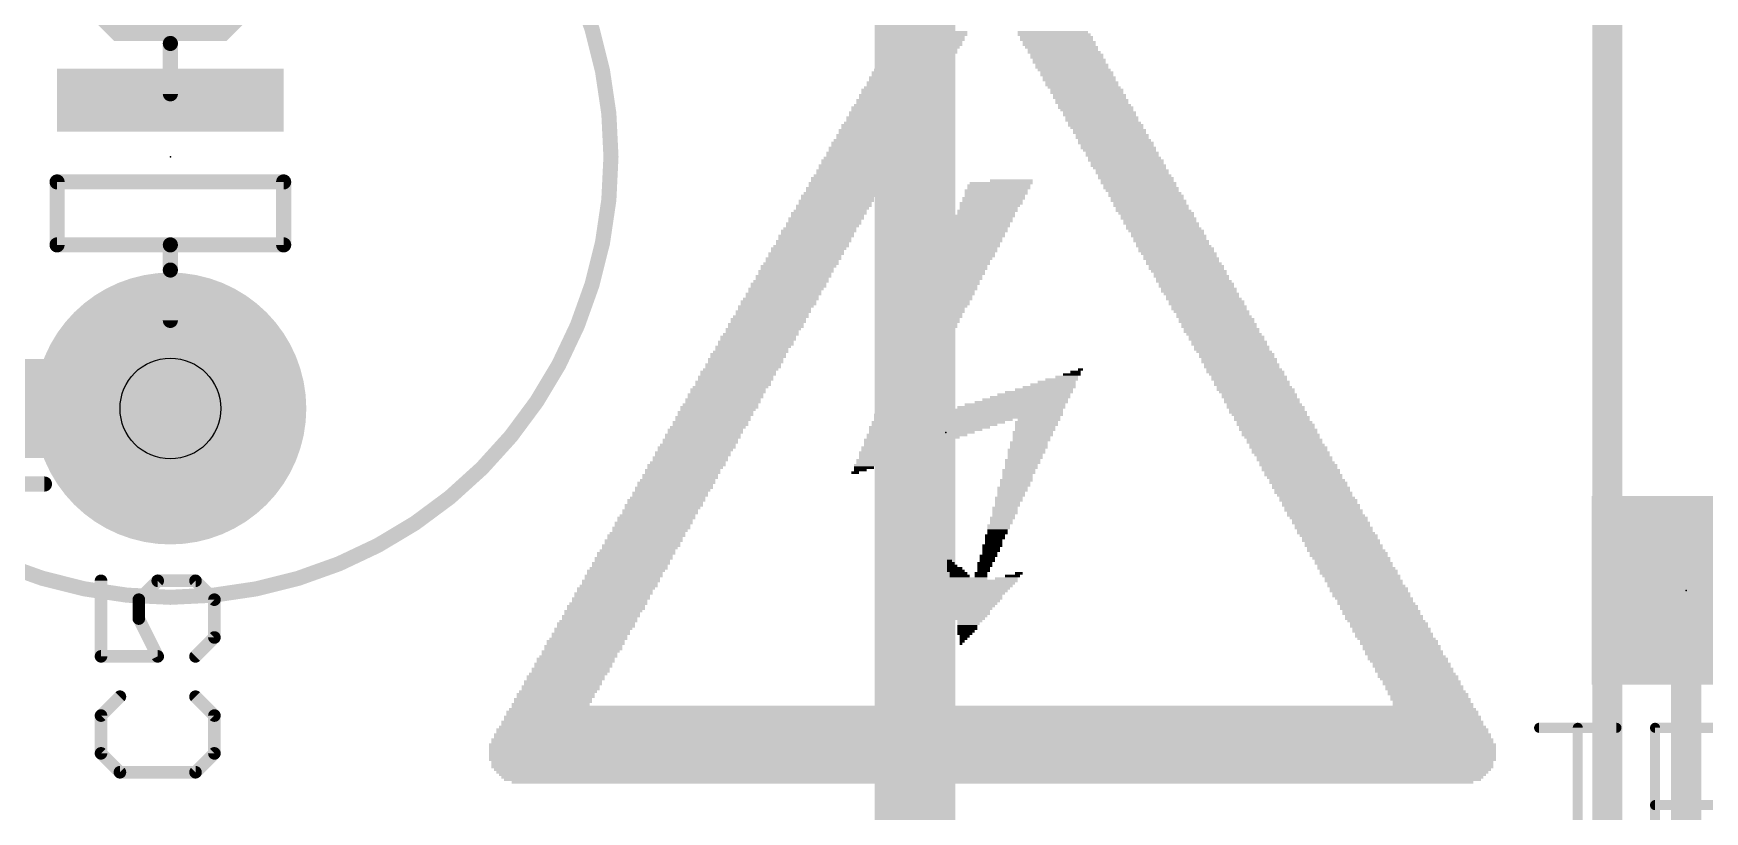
# Model space of a CAD drawing. Extents: x 4 to 288, y -28 to 191.
# Drawn here: x 218.44 to 235.3, y 76.85 to 84.7 of the extents above; entities that cross this region are included whole.
import ezdxf

# ---------------------------------------------------------------- set-up
doc = ezdxf.new("R2010")
doc.units = 0
doc.header["$MEASUREMENT"] = 0
doc.layers.get('0').update_dxf_attribs({"linetype": 'CONTINUOUS'})
for name, color, linetype in [('1', 22, 'CONTINUOUS'), ('16', 175, 'CONTINUOUS'), ('17', 82, 'CONTINUOUS'), ('20', 7, 'CONTINUOUS'), ('21', 2, 'CONTINUOUS'), ('23', 7, 'CONTINUOUS'), ('25', 2, 'CONTINUOUS'), ('29', 253, 'CONTINUOUS'), ('30', 253, 'CONTINUOUS'), ('44', 253, 'CONTINUOUS'), ('51', 253, 'CONTINUOUS')]:
    doc.layers.add(name, color=color, linetype=linetype)

# ---------------------------------------------------------------- blocks, each defined once
blk = doc.blocks.new('RECT')
blk.add_solid([(-0.5, -0.5), (0.5, -0.5), (-0.5, 0.5), (0.5, 0.5)])
blk = doc.blocks.new('ROUNDP')
at = {"const_width": 0.5}
blk.add_lwpolyline([(0, -0.25, 1), (0, 0.25, 1), (0, -0.25)], format="xyb", dxfattribs=at)
blk = doc.blocks.new('OCTAGONP')
at = {"const_width": 0.5}
blk.add_lwpolyline([(-0.25, -0.1036), (-0.25, 0.1036), (-0.1036, 0.25), (0.1036, 0.25), (0.25, 0.1036), (0.25, -0.1036), (0.1036, -0.25), (-0.1036, -0.25), (-0.25, -0.1036), (-0.25, 0.1036)], dxfattribs=at)

msp = doc.modelspace()

# ---------------------------------------------------------------- linework, layer by layer
at = {"layer": '1'}
for points, const_width in [([(219.818, 80.9168), (209.6592, 80.9168)], 1), ([(235.1088, 79.0816), (235.1088, 66.1988)], 0.3048)]:
    msp.add_lwpolyline(points, dxfattribs=dict(at, const_width=const_width))
for points, const_width in [([(219.818, 80.6668, 1), (219.818, 81.1668)], 0.5), ([(235.185, 79.0816, 1), (235.0326, 79.0816)], 0.1524)]:
    msp.add_lwpolyline(points, format="xyb", dxfattribs=dict(at, const_width=const_width))
at = {"layer": '16'}
for points, const_width in [([(234.315, 66.04), (234.315, 92.71)], 0.3048), ([(227.33, 73.66), (227.33, 87.63)], 0.8128)]:
    msp.add_lwpolyline(points, dxfattribs=dict(at, const_width=const_width))
at = {"layer": '20', "const_width": 0.0254}
msp.add_lwpolyline([(71.1264, 186.0347, 2.9429), (202.1142, 186.0347)], format="xyb", dxfattribs=at)
at = {"layer": '21'}
for points, const_width in [([(219.818, 79.0118, 1), (219.818, 87.9018, 1), (219.818, 79.0118)], 0.1524), ([(219.8561, 84.5998, 1), (219.7799, 84.5998)], 0.0762), ([(219.7799, 84.0918, 1), (219.8561, 84.0918)], 0.0762), ([(218.675, 83.2409, 1), (218.675, 83.1647)], 0.0762), ([(218.7131, 83.2028, 1), (218.6369, 83.2028)], 0.0762), ([(220.999, 83.2028, 1), (220.9229, 83.2028)], 0.0762), ([(220.9609, 83.1647, 1), (220.9609, 83.2409)], 0.0762), ([(218.675, 82.6059, 1), (218.675, 82.5297)], 0.0762), ([(219.8561, 82.5678, 1), (219.7799, 82.5678)], 0.0762), ([(219.818, 82.6059, 1), (219.818, 82.5297)], 0.0762), ([(219.818, 82.5297, 1), (219.818, 82.6059)], 0.0762), ([(220.9609, 82.5297, 1), (220.9609, 82.6059)], 0.0762), ([(218.6369, 82.5678, 1), (218.7131, 82.5678)], 0.0762), ([(220.9229, 82.5678, 1), (220.999, 82.5678)], 0.0762), ([(219.7799, 82.3138, 1), (219.8561, 82.3138)], 0.0762), ([(218.548, 80.1167, 1), (218.548, 80.1929)], 0.0762)]:
    msp.add_lwpolyline(points, format="xyb", dxfattribs=dict(at, const_width=const_width))
at = {"layer": '21', "const_width": 0.1524}
for points in [[(219.818, 84.0918), (219.818, 84.5998)], [(220.9609, 83.2028), (218.675, 83.2028)], [(218.675, 83.2028), (218.675, 82.5678)], [(220.9609, 82.5678), (220.9609, 83.2028)], [(218.675, 82.5678), (219.818, 82.5678)], [(219.818, 82.3138), (219.818, 82.5678)], [(219.818, 82.5678), (220.9609, 82.5678)], [(217.786, 80.1548), (218.548, 80.1548)]]:
    msp.add_lwpolyline(points, dxfattribs=at)
at = {"layer": '23'}
for p in [(219.818, 83.4568), (227.6412, 80.6755), (235.1088, 79.0816)]:
    msp.add_point(p, dxfattribs=at)
at = {"layer": '25'}
for points, const_width in [([(219.1185, 79.1785), (219.1185, 78.4159)], 0.127), ([(219.4998, 78.9879), (219.6905, 79.1785)], 0.127), ([(219.6905, 79.1785), (220.0718, 79.1785)], 0.127), ([(220.0718, 79.1785), (220.2625, 78.9879)], 0.127), ([(219.4998, 78.7972), (219.4998, 78.9879)], 0.127), ([(220.2625, 78.9879), (220.2625, 78.6065)], 0.127), ([(219.6905, 78.4159), (219.4998, 78.7972)], 0.127), ([(220.2625, 78.6065), (220.0718, 78.4159)], 0.127), ([(219.1185, 78.4159), (219.6905, 78.4159)], 0.127), ([(219.3091, 78.0091), (219.1185, 77.8185)], 0.127), ([(220.2625, 77.8185), (220.0718, 78.0091)], 0.127), ([(219.1185, 77.8185), (219.1185, 77.4371)], 0.127), ([(220.2625, 77.4371), (220.2625, 77.8185)], 0.127), ([(233.6265, 77.695), (234.4061, 77.695)], 0.1016), ([(234.0163, 76.5256), (234.0163, 77.695)], 0.1016), ([(234.7959, 76.5256), (234.7959, 77.695)], 0.1016), ([(234.7959, 77.695), (235.3806, 77.695)], 0.1016), ([(219.1185, 77.4371), (219.3091, 77.2465)], 0.127), ([(220.0718, 77.2465), (220.2625, 77.4371)], 0.127), ([(219.3091, 77.2465), (220.0718, 77.2465)], 0.127), ([(235.3806, 76.9154), (234.7959, 76.9154)], 0.1016)]:
    msp.add_lwpolyline(points, dxfattribs=dict(at, const_width=const_width))
for points, const_width in [([(219.1502, 79.1785, 1), (219.0867, 79.1785)], 0.0635), ([(219.6905, 79.2103, 1), (219.6905, 79.1468)], 0.0635), ([(219.7129, 79.1561, 1), (219.668, 79.201)], 0.0635), ([(220.0942, 79.201, 1), (220.0493, 79.1561)], 0.0635), ([(220.0718, 79.1468, 1), (220.0718, 79.2103)], 0.0635), ([(219.4773, 79.0103, 1), (219.5223, 78.9654)], 0.0635), ([(219.5316, 78.9879, 1), (219.4681, 78.9879)], 0.0635), ([(220.2942, 78.9879, 1), (220.2307, 78.9879)], 0.0635), ([(220.24, 78.9654, 1), (220.2849, 79.0103)], 0.0635), ([(219.5282, 78.8114, 1), (219.4714, 78.783)], 0.0635), ([(219.4681, 78.7972, 1), (219.5316, 78.7972)], 0.0635), ([(220.2307, 78.6065, 1), (220.2942, 78.6065)], 0.0635), ([(220.2849, 78.5841, 1), (220.24, 78.629)], 0.0635), ([(219.1185, 78.4476, 1), (219.1185, 78.3841)], 0.0635), ([(219.0867, 78.4159, 1), (219.1502, 78.4159)], 0.0635), ([(219.6621, 78.4017, 1), (219.7189, 78.4301)], 0.0635), ([(219.6905, 78.3841, 1), (219.6905, 78.4476)], 0.0635), ([(220.0493, 78.4383, 1), (220.0942, 78.3934)], 0.0635), ([(219.3316, 77.9867, 1), (219.2867, 78.0316)], 0.0635), ([(220.0942, 78.0316, 1), (220.0493, 77.9867)], 0.0635), ([(219.1502, 77.8185, 1), (219.0867, 77.8185)], 0.0635), ([(219.096, 77.8409, 1), (219.1409, 77.796)], 0.0635), ([(220.2942, 77.8185, 1), (220.2307, 77.8185)], 0.0635), ([(220.24, 77.796, 1), (220.2849, 77.8409)], 0.0635), ([(233.6265, 77.7204, 1), (233.6265, 77.6696)], 0.0508), ([(234.0417, 77.695, 1), (233.9909, 77.695)], 0.0508), ([(234.4061, 77.6696, 1), (234.4061, 77.7204)], 0.0508), ([(234.8213, 77.695, 1), (234.7705, 77.695)], 0.0508), ([(234.7959, 77.7204, 1), (234.7959, 77.6696)], 0.0508), ([(219.1409, 77.4596, 1), (219.096, 77.4147)], 0.0635), ([(219.0867, 77.4371, 1), (219.1502, 77.4371)], 0.0635), ([(220.2307, 77.4371, 1), (220.2942, 77.4371)], 0.0635), ([(220.2849, 77.4147, 1), (220.24, 77.4596)], 0.0635), ([(219.3091, 77.2782, 1), (219.3091, 77.2147)], 0.0635), ([(219.2867, 77.224, 1), (219.3316, 77.2689)], 0.0635), ([(220.0493, 77.2689, 1), (220.0942, 77.224)], 0.0635), ([(220.0718, 77.2147, 1), (220.0718, 77.2782)], 0.0635), ([(234.7959, 76.9408, 1), (234.7959, 76.89)], 0.0508)]:
    msp.add_lwpolyline(points, format="xyb", dxfattribs=dict(at, const_width=const_width))
at = {"layer": '44'}
msp.add_circle((219.818, 80.9168), 0.508, dxfattribs=at)
at = {"layer": '51', "const_width": 0.1524}
for points in [[(219.818, 84.5998), (219.818, 85.1078)], [(219.818, 81.8058), (219.818, 82.3138)]]:
    msp.add_lwpolyline(points, dxfattribs=at)
at = {"layer": '51', "const_width": 0.0762}
for points in [[(219.7799, 84.5998, 1), (219.8561, 84.5998)], [(219.8561, 82.3138, 1), (219.7799, 82.3138)], [(219.7799, 81.8058, 1), (219.8561, 81.8058)]]:
    msp.add_lwpolyline(points, format="xyb", dxfattribs=at)

# ---------------------------------------------------------------- block references
at = {"layer": '1', "xscale": 1.7, "yscale": 1.7, "rotation": 90}
msp.add_blockref('RECT', (235.1088, 79.0816), dxfattribs=at)
at = {"layer": '17', "xscale": 2.54, "yscale": 2.54, "rotation": 90}
msp.add_blockref('ROUNDP', (219.818, 80.9168), dxfattribs=at)
msp.add_blockref('ROUNDP', (219.818, 80.9168), dxfattribs=at)
at = {"layer": '21', "yscale": 0.0254}
for p, xscale in [((227.4634, 84.6633), 0.7366), ((227.4634, 84.6379), 0.7366), ((227.4888, 84.6887), 0.7366), ((227.5015, 84.7141), 0.7112), ((228.7207, 84.7141), 0.7112), ((228.7334, 84.6887), 0.7366), ((228.7588, 84.6633), 0.7366), ((228.7588, 84.6379), 0.7366), ((227.3618, 84.4855), 0.7366), ((227.3618, 84.4601), 0.7366), ((227.3872, 84.5109), 0.7366), ((227.4126, 84.5617), 0.7366), ((227.3999, 84.5363), 0.7112), ((227.438, 84.6125), 0.7366), ((227.438, 84.5871), 0.7366), ((228.7842, 84.6125), 0.7366), ((228.7842, 84.5871), 0.7366), ((228.8096, 84.5617), 0.7366), ((228.8222, 84.5363), 0.7112), ((228.835, 84.5109), 0.7366), ((228.8604, 84.4855), 0.7366), ((228.8604, 84.4601), 0.7366), ((227.2602, 84.3077), 0.7366), ((227.2602, 84.2823), 0.7366), ((227.2856, 84.3331), 0.7366), ((227.311, 84.3839), 0.7366), ((227.2983, 84.3585), 0.7112), ((227.3364, 84.4347), 0.7366), ((227.3364, 84.4093), 0.7366), ((228.8858, 84.4347), 0.7366), ((228.8858, 84.4093), 0.7366), ((228.9112, 84.3839), 0.7366), ((228.9112, 84.3585), 0.7366), ((228.9366, 84.3331), 0.7366), ((228.962, 84.3077), 0.7366), ((228.962, 84.2823), 0.7366), ((227.1586, 84.1299), 0.7366), ((227.184, 84.1553), 0.7366), ((227.2094, 84.2061), 0.7366), ((227.2094, 84.1807), 0.7366), ((227.2348, 84.2569), 0.7366), ((227.2348, 84.2315), 0.7366), ((228.9874, 84.2569), 0.7366), ((228.9874, 84.2315), 0.7366), ((229.0128, 84.2061), 0.7366), ((229.0128, 84.1807), 0.7366), ((229.0382, 84.1553), 0.7366), ((229.0636, 84.1299), 0.7366), ((227.057, 83.9521), 0.7366), ((227.0824, 83.9775), 0.7366), ((227.1078, 84.0283), 0.7366), ((227.1078, 84.0029), 0.7366), ((227.1332, 84.0791), 0.7366), ((227.1332, 84.0537), 0.7366), ((227.1586, 84.1045), 0.7366), ((229.0636, 84.1045), 0.7366), ((229.089, 84.0791), 0.7366), ((229.089, 84.0537), 0.7366), ((229.1144, 84.0283), 0.7366), ((229.1144, 84.0029), 0.7366), ((229.1398, 83.9775), 0.7366), ((229.1525, 83.9521), 0.762), ((226.9808, 83.7997), 0.7366), ((227.0062, 83.8505), 0.7366), ((227.0062, 83.8251), 0.7366), ((227.0316, 83.9013), 0.7366), ((227.0316, 83.8759), 0.7366), ((227.057, 83.9267), 0.7366), ((229.1652, 83.9267), 0.7366), ((229.1906, 83.9013), 0.7366), ((229.1906, 83.8759), 0.7366), ((229.216, 83.8505), 0.7366), ((229.216, 83.8251), 0.7366), ((229.2414, 83.7997), 0.7366), ((226.8792, 83.6219), 0.7366), ((226.9046, 83.6727), 0.7366), ((226.9046, 83.6473), 0.7366), ((226.93, 83.7235), 0.7366), ((226.93, 83.6981), 0.7366), ((226.9681, 83.7743), 0.762), ((226.9554, 83.7489), 0.7366), ((229.2541, 83.7743), 0.762), ((229.2668, 83.7489), 0.7366), ((229.2922, 83.7235), 0.7366), ((229.2922, 83.6981), 0.7366), ((229.3176, 83.6727), 0.7366), ((229.3176, 83.6473), 0.7366), ((229.343, 83.6219), 0.7366), ((226.7776, 83.4441), 0.7366), ((226.803, 83.4949), 0.7366), ((226.803, 83.4695), 0.7366), ((226.8284, 83.5457), 0.7366), ((226.8284, 83.5203), 0.7366), ((226.8665, 83.5965), 0.762), ((226.8538, 83.5711), 0.7366), ((229.3556, 83.5965), 0.762), ((229.3684, 83.5711), 0.7366), ((229.3811, 83.5457), 0.762), ((229.3938, 83.5203), 0.7366), ((229.4192, 83.4949), 0.7366), ((229.4192, 83.4695), 0.7366), ((229.4446, 83.4441), 0.7366), ((226.7014, 83.3171), 0.7366), ((226.7014, 83.2917), 0.7366), ((226.7395, 83.3679), 0.762), ((226.7268, 83.3425), 0.7366), ((226.7649, 83.4187), 0.762), ((226.7522, 83.3933), 0.7366), ((229.4573, 83.4187), 0.762), ((229.47, 83.3933), 0.7366), ((229.4827, 83.3679), 0.762), ((229.4954, 83.3425), 0.7366), ((229.5208, 83.3171), 0.7366), ((229.5208, 83.2917), 0.7366), ((226.5998, 83.1393), 0.7366), ((226.5998, 83.1139), 0.7366), ((226.6379, 83.1901), 0.762), ((226.6252, 83.1647), 0.7366), ((226.6633, 83.2409), 0.762), ((226.6506, 83.2155), 0.7366), ((226.676, 83.2663), 0.7366), ((228.1492, 83.1139), 0.635), ((228.1746, 83.1647), 0.635), ((228.1746, 83.1393), 0.635), ((228.2, 83.1901), 0.635), ((228.3016, 83.2155), 0.4318), ((229.5462, 83.2663), 0.7366), ((229.5589, 83.2409), 0.762), ((229.5842, 83.1901), 0.762), ((229.5716, 83.2155), 0.7366), ((229.597, 83.1647), 0.7366), ((229.6097, 83.1393), 0.762), ((229.6224, 83.1139), 0.7366), ((226.5109, 82.9615), 0.762), ((226.4982, 82.9361), 0.7366), ((226.5363, 83.0123), 0.762), ((226.5236, 82.9869), 0.7366), ((226.5617, 83.0631), 0.762), ((226.549, 83.0377), 0.7366), ((226.5744, 83.0885), 0.7366), ((228.0984, 82.9869), 0.635), ((228.0857, 82.9615), 0.6096), ((228.073, 82.9361), 0.5842), ((228.1238, 83.0377), 0.635), ((228.1111, 83.0123), 0.6096), ((228.1492, 83.0885), 0.635), ((228.1365, 83.0631), 0.6096), ((229.6604, 83.0631), 0.762), ((229.6478, 83.0885), 0.7366), ((229.6732, 83.0377), 0.7366), ((229.6859, 83.0123), 0.762), ((229.6986, 82.9869), 0.7366), ((229.7113, 82.9615), 0.762), ((229.724, 82.9361), 0.7366), ((226.4093, 82.7837), 0.762), ((226.4347, 82.8345), 0.762), ((226.422, 82.8091), 0.7366), ((226.4601, 82.8853), 0.762), ((226.4474, 82.8599), 0.7366), ((226.4728, 82.9107), 0.7366), ((227.9968, 82.7837), 0.5842), ((228.0349, 82.8599), 0.6096), ((228.0222, 82.8345), 0.5842), ((228.0222, 82.8091), 0.5842), ((228.0603, 82.9107), 0.6096), ((228.0476, 82.8853), 0.5842), ((229.7366, 82.9107), 0.762), ((229.7621, 82.8853), 0.762), ((229.7748, 82.8599), 0.7366), ((229.7875, 82.8345), 0.762), ((229.8128, 82.7837), 0.762), ((229.8002, 82.8091), 0.7366), ((226.3077, 82.6059), 0.762), ((226.3331, 82.6567), 0.762), ((226.3204, 82.6313), 0.7366), ((226.3585, 82.7075), 0.762), ((226.3458, 82.6821), 0.7366), ((226.3712, 82.7329), 0.7366), ((226.3966, 82.7583), 0.7366), ((227.9206, 82.6059), 0.5842), ((227.946, 82.6567), 0.5842), ((227.9333, 82.6313), 0.5588), ((227.9714, 82.7329), 0.5842), ((227.9714, 82.7075), 0.5842), ((227.9587, 82.6821), 0.5588), ((227.9968, 82.7583), 0.5842), ((229.8256, 82.7583), 0.7366), ((229.8383, 82.7329), 0.762), ((229.8637, 82.7075), 0.762), ((229.889, 82.6567), 0.762), ((229.8764, 82.6821), 0.7366), ((229.9018, 82.6313), 0.7366), ((229.9145, 82.6059), 0.762), ((226.2061, 82.4281), 0.762), ((226.2315, 82.4789), 0.762), ((226.2188, 82.4535), 0.7366), ((226.2569, 82.5297), 0.762), ((226.2442, 82.5043), 0.7366), ((226.2823, 82.5551), 0.762), ((226.295, 82.5805), 0.7366), ((227.8571, 82.4789), 0.5588), ((227.8571, 82.4535), 0.5588), ((227.8444, 82.4281), 0.5334), ((227.8825, 82.5297), 0.5588), ((227.8825, 82.5043), 0.5588), ((227.9079, 82.5805), 0.5588), ((227.9079, 82.5551), 0.5588), ((229.9272, 82.5805), 0.7366), ((229.9399, 82.5551), 0.762), ((229.9652, 82.5297), 0.762), ((229.9652, 82.5043), 0.762), ((229.9907, 82.4789), 0.762), ((230.0034, 82.4535), 0.7366), ((230.0161, 82.4281), 0.762), ((226.1299, 82.3011), 0.762), ((226.1172, 82.2757), 0.7366), ((226.1425, 82.3265), 0.7366), ((226.1553, 82.3519), 0.762), ((226.1807, 82.3773), 0.762), ((226.1934, 82.4027), 0.7366), ((227.7682, 82.2757), 0.5334), ((227.7936, 82.3519), 0.5334), ((227.7936, 82.3265), 0.5334), ((227.7809, 82.3011), 0.508), ((227.819, 82.4027), 0.5334), ((227.819, 82.3773), 0.5334), ((230.0414, 82.3773), 0.762), ((230.0288, 82.4027), 0.7366), ((230.0669, 82.3519), 0.762), ((230.0669, 82.3265), 0.762), ((230.0923, 82.3011), 0.762), ((230.105, 82.2757), 0.7366), ((226.0283, 82.1233), 0.762), ((226.0156, 82.0979), 0.7366), ((226.0537, 82.1741), 0.762), ((226.0537, 82.1487), 0.762), ((226.0791, 82.1995), 0.762), ((226.1045, 82.2503), 0.762), ((226.0918, 82.2249), 0.7366), ((227.6793, 82.0979), 0.508), ((227.7047, 82.1487), 0.508), ((227.7047, 82.1233), 0.508), ((227.7428, 82.2249), 0.5334), ((227.7301, 82.1995), 0.508), ((227.7301, 82.1741), 0.508), ((227.7555, 82.2503), 0.508), ((230.1176, 82.2503), 0.762), ((230.1304, 82.2249), 0.7366), ((230.1431, 82.1995), 0.762), ((230.1685, 82.1741), 0.762), ((230.1685, 82.1487), 0.762), ((230.1938, 82.1233), 0.762), ((230.1938, 82.0979), 0.762), ((225.9267, 81.9455), 0.762), ((225.9521, 81.9963), 0.762), ((225.9521, 81.9709), 0.762), ((225.9775, 82.0217), 0.762), ((225.9901, 82.0471), 0.7366), ((226.0029, 82.0725), 0.762), ((227.6285, 81.9709), 0.508), ((227.6158, 81.9455), 0.4826), ((227.6539, 82.0217), 0.508), ((227.6412, 81.9963), 0.4826), ((227.6793, 82.0725), 0.508), ((227.6666, 82.0471), 0.4826), ((230.2193, 82.0725), 0.762), ((230.232, 82.0471), 0.7366), ((230.2447, 82.0217), 0.762), ((230.27, 81.9963), 0.762), ((230.27, 81.9709), 0.762), ((230.2955, 81.9455), 0.762), ((225.8251, 81.7677), 0.762), ((225.8505, 81.8185), 0.762), ((225.8505, 81.7931), 0.762), ((225.8759, 81.8439), 0.762), ((225.9013, 81.8947), 0.762), ((225.8886, 81.8693), 0.7366), ((225.9139, 81.9201), 0.7366), ((227.5396, 81.7931), 0.4826), ((227.5269, 81.7677), 0.4572), ((227.565, 81.8439), 0.4826), ((227.5523, 81.8185), 0.4572), ((227.5904, 81.9201), 0.4826), ((227.5904, 81.8947), 0.4826), ((227.5777, 81.8693), 0.4572), ((230.2955, 81.9201), 0.762), ((230.3209, 81.8947), 0.762), ((230.3462, 81.8439), 0.762), ((230.3336, 81.8693), 0.7366), ((230.3717, 81.8185), 0.762), ((230.3717, 81.7931), 0.762), ((230.3971, 81.7677), 0.762), ((225.7235, 81.5899), 0.762), ((225.7489, 81.6407), 0.762), ((225.7489, 81.6153), 0.762), ((225.7743, 81.6661), 0.762), ((225.7997, 81.7169), 0.762), ((225.787, 81.6915), 0.7366), ((225.8251, 81.7423), 0.762), ((227.4507, 81.5899), 0.4572), ((227.4761, 81.6661), 0.4572), ((227.4761, 81.6407), 0.4572), ((227.4634, 81.6153), 0.4318), ((227.5015, 81.7169), 0.4572), ((227.5015, 81.6915), 0.4572), ((227.5269, 81.7423), 0.4572), ((230.3971, 81.7423), 0.762), ((230.4224, 81.7169), 0.762), ((230.4224, 81.6915), 0.762), ((230.4479, 81.6661), 0.762), ((230.4733, 81.6407), 0.762), ((230.4733, 81.6153), 0.762), ((230.4986, 81.5899), 0.762), ((225.6473, 81.4629), 0.762), ((225.6473, 81.4375), 0.762), ((225.6727, 81.4883), 0.762), ((225.6853, 81.5137), 0.7366), ((225.6981, 81.5391), 0.762), ((225.7235, 81.5645), 0.762), ((227.3872, 81.4629), 0.4318), ((227.3872, 81.4375), 0.4318), ((227.4253, 81.5391), 0.4572), ((227.4126, 81.5137), 0.4318), ((227.4126, 81.4883), 0.4318), ((227.438, 81.5645), 0.4318), ((230.4986, 81.5645), 0.762), ((230.5241, 81.5391), 0.762), ((230.5241, 81.5137), 0.762), ((230.5495, 81.4883), 0.762), ((230.5748, 81.4629), 0.762), ((230.5748, 81.4375), 0.762), ((225.5457, 81.2851), 0.762), ((225.5457, 81.2597), 0.762), ((225.5711, 81.3105), 0.762), ((225.5965, 81.3613), 0.762), ((225.5965, 81.3359), 0.762), ((225.6219, 81.4121), 0.762), ((225.6219, 81.3867), 0.762), ((227.2983, 81.2851), 0.4064), ((227.2983, 81.2597), 0.4064), ((227.3237, 81.3359), 0.4064), ((227.3237, 81.3105), 0.4064), ((227.3618, 81.4121), 0.4318), ((227.3491, 81.3867), 0.4064), ((227.3491, 81.3613), 0.4064), ((228.9112, 81.2597), 0.1778), ((228.9493, 81.2851), 0.1016), ((229.0001, 81.3105), 0.0508), ((230.6003, 81.4121), 0.762), ((230.6003, 81.3867), 0.762), ((230.6257, 81.3613), 0.762), ((230.6257, 81.3359), 0.762), ((230.651, 81.3105), 0.762), ((230.6638, 81.2851), 0.7874), ((230.6765, 81.2597), 0.762), ((225.4441, 81.1073), 0.762), ((225.4441, 81.0819), 0.762), ((225.4695, 81.1327), 0.762), ((225.4949, 81.1835), 0.762), ((225.4949, 81.1581), 0.762), ((225.5203, 81.2343), 0.762), ((225.5203, 81.2089), 0.762), ((227.2094, 81.0819), 0.381), ((227.2475, 81.1581), 0.4064), ((227.2348, 81.1327), 0.381), ((227.2348, 81.1073), 0.381), ((227.2729, 81.2089), 0.4064), ((227.2602, 81.1835), 0.381), ((227.2856, 81.2343), 0.381), ((228.581, 81.0819), 0.6858), ((228.6318, 81.1073), 0.5842), ((228.6826, 81.1327), 0.5334), ((228.7207, 81.1581), 0.4572), ((228.7588, 81.1835), 0.381), ((228.8096, 81.2089), 0.3302), ((228.8604, 81.2343), 0.2286), ((230.7019, 81.2343), 0.762), ((230.7019, 81.2089), 0.762), ((230.7272, 81.1835), 0.762), ((230.7272, 81.1581), 0.762), ((230.7527, 81.1327), 0.762), ((230.7654, 81.1073), 0.7874), ((230.7781, 81.0819), 0.762), ((225.3552, 80.9295), 0.7874), ((225.3679, 80.9549), 0.762), ((225.3933, 81.0057), 0.762), ((225.3933, 80.9803), 0.762), ((225.4187, 81.0565), 0.762), ((225.4187, 81.0311), 0.762), ((227.1586, 80.9549), 0.381), ((227.1459, 80.9295), 0.3556), ((227.184, 81.0311), 0.381), ((227.184, 81.0057), 0.381), ((227.1713, 80.9803), 0.3556), ((227.2094, 81.0565), 0.381), ((228.3016, 80.9295), 1.0922), ((228.3397, 80.9549), 1.016), ((228.4032, 80.9803), 0.9398), ((228.4413, 81.0057), 0.8636), ((228.4921, 81.0311), 0.8128), ((228.5302, 81.0565), 0.7366), ((230.8034, 81.0565), 0.762), ((230.8034, 81.0311), 0.762), ((230.8289, 81.0057), 0.762), ((230.8289, 80.9803), 0.762), ((230.8543, 80.9549), 0.762), ((230.867, 80.9295), 0.7874), ((225.2663, 80.7771), 0.762), ((225.2663, 80.7517), 0.762), ((225.2917, 80.8279), 0.762), ((225.2917, 80.8025), 0.762), ((225.3171, 80.8787), 0.762), ((225.3171, 80.8533), 0.762), ((225.3425, 80.9041), 0.762), ((227.0697, 80.7771), 0.3556), ((227.5269, 80.7517), 1.27), ((227.0951, 80.8533), 0.3556), ((227.0951, 80.8279), 0.3556), ((227.0824, 80.8025), 0.3302), ((227.1332, 80.9041), 0.381), ((227.1205, 80.8787), 0.3556), ((227.7555, 80.7771), 0.9652), ((227.8317, 80.8025), 0.9652), ((228.1111, 80.8279), 1.3716), ((228.1746, 80.8533), 1.2954), ((228.2127, 80.8787), 1.2192), ((228.2508, 80.9041), 1.143), ((228.5556, 80.7771), 0.4318), ((228.5556, 80.7517), 0.4318), ((228.581, 80.8025), 0.4318), ((230.8796, 80.9041), 0.762), ((230.8924, 80.8787), 0.7874), ((230.9051, 80.8533), 0.762), ((230.9305, 80.8279), 0.762), ((230.9305, 80.8025), 0.762), ((230.9558, 80.7771), 0.762), ((230.9686, 80.7517), 0.7874), ((225.1647, 80.5993), 0.762), ((225.1647, 80.5739), 0.762), ((225.1901, 80.6501), 0.762), ((225.1901, 80.6247), 0.762), ((225.2155, 80.7009), 0.762), ((225.2155, 80.6755), 0.762), ((225.2409, 80.7263), 0.762), ((227.2729, 80.5993), 0.9144), ((227.2348, 80.5739), 0.8382), ((227.3491, 80.6501), 1.016), ((227.311, 80.6247), 0.9398), ((227.4761, 80.7263), 1.2192), ((227.438, 80.7009), 1.143), ((227.3999, 80.6755), 1.0668), ((228.4794, 80.5739), 0.381), ((228.5175, 80.6755), 0.4064), ((228.5175, 80.6501), 0.4064), ((228.5048, 80.6247), 0.381), ((228.5048, 80.5993), 0.381), ((228.5429, 80.7263), 0.4064), ((228.5429, 80.7009), 0.4064), ((230.9813, 80.7263), 0.762), ((230.994, 80.7009), 0.7874), ((231.0067, 80.6755), 0.762), ((231.0194, 80.6501), 0.7874), ((231.032, 80.6247), 0.762), ((231.0575, 80.5993), 0.762), ((231.0575, 80.5739), 0.762), ((225.0631, 80.4215), 0.762), ((225.0885, 80.4723), 0.762), ((225.0885, 80.4469), 0.762), ((225.1266, 80.5231), 0.7874), ((225.1139, 80.4977), 0.762), ((225.1393, 80.5485), 0.762), ((227.057, 80.4723), 0.5842), ((227.0189, 80.4469), 0.508), ((226.9808, 80.4215), 0.4318), ((227.1459, 80.5231), 0.7112), ((227.1078, 80.4977), 0.635), ((227.1967, 80.5485), 0.762), ((228.454, 80.4977), 0.381), ((228.454, 80.4723), 0.381), ((228.4413, 80.4469), 0.3556), ((228.4413, 80.4215), 0.3556), ((228.4794, 80.5485), 0.381), ((228.4794, 80.5231), 0.381), ((231.0829, 80.5485), 0.762), ((231.0956, 80.5231), 0.7874), ((231.1082, 80.4977), 0.762), ((231.121, 80.4723), 0.7874), ((231.1337, 80.4469), 0.762), ((231.1591, 80.4215), 0.762), ((224.9615, 80.2437), 0.762), ((224.9869, 80.2945), 0.762), ((224.9869, 80.2691), 0.762), ((225.025, 80.3453), 0.7874), ((225.0123, 80.3199), 0.762), ((225.0377, 80.3707), 0.762), ((225.0631, 80.3961), 0.762), ((226.7268, 80.2691), 0.0762), ((226.8411, 80.3453), 0.254), ((226.8157, 80.3199), 0.2032), ((226.7776, 80.2945), 0.127), ((226.93, 80.3961), 0.381), ((226.8919, 80.3707), 0.3048), ((228.3778, 80.2945), 0.3302), ((228.3778, 80.2691), 0.3302), ((228.3651, 80.2437), 0.3048), ((228.4159, 80.3961), 0.3556), ((228.4159, 80.3707), 0.3556), ((228.4032, 80.3453), 0.3302), ((228.4032, 80.3199), 0.3302), ((231.1591, 80.3961), 0.762), ((231.1844, 80.3707), 0.762), ((231.1972, 80.3453), 0.7874), ((231.2099, 80.3199), 0.762), ((231.2226, 80.2945), 0.7874), ((231.2353, 80.2691), 0.762), ((231.248, 80.2437), 0.7874), ((224.898, 80.1167), 0.7874), ((224.8853, 80.0913), 0.762), ((224.9233, 80.1675), 0.7874), ((224.9107, 80.1421), 0.762), ((224.9361, 80.1929), 0.762), ((224.9615, 80.2183), 0.762), ((228.3143, 80.1167), 0.3048), ((228.3143, 80.0913), 0.3048), ((228.3524, 80.1929), 0.3302), ((228.3397, 80.1675), 0.3048), ((228.3397, 80.1421), 0.3048), ((228.3651, 80.2183), 0.3048), ((231.2606, 80.2183), 0.762), ((231.2861, 80.1929), 0.762), ((231.2988, 80.1675), 0.7874), ((231.3115, 80.1421), 0.762), ((231.3242, 80.1167), 0.7874), ((231.3368, 80.0913), 0.762), ((224.7964, 79.9389), 0.7874), ((224.7837, 79.9135), 0.762), ((224.8218, 79.9897), 0.7874), ((224.8091, 79.9643), 0.762), ((224.8345, 80.0151), 0.762), ((224.8599, 80.0659), 0.762), ((224.8599, 80.0405), 0.762), ((228.2381, 79.9135), 0.254), ((228.2762, 80.0151), 0.2794), ((228.2762, 79.9897), 0.2794), ((228.2635, 79.9643), 0.254), ((228.2635, 79.9389), 0.254), ((228.3016, 80.0659), 0.2794), ((228.3016, 80.0405), 0.2794), ((231.3496, 80.0659), 0.7874), ((231.3623, 80.0405), 0.762), ((231.3877, 80.0151), 0.762), ((231.4004, 79.9897), 0.7874), ((231.413, 79.9643), 0.762), ((231.4258, 79.9389), 0.7874), ((231.4385, 79.9135), 0.762), ((224.6947, 79.7611), 0.7874), ((224.6821, 79.7357), 0.762), ((224.7202, 79.8119), 0.7874), ((224.7075, 79.7865), 0.762), ((224.7329, 79.8373), 0.762), ((224.7583, 79.8881), 0.762), ((224.7583, 79.8627), 0.762), ((228.1746, 79.7357), 0.2286), ((228.2127, 79.8119), 0.254), ((228.2, 79.7865), 0.2286), ((228.2, 79.7611), 0.2286), ((228.2381, 79.8881), 0.254), ((228.2381, 79.8627), 0.254), ((228.2254, 79.8373), 0.2286), ((231.4512, 79.8881), 0.7874), ((231.4639, 79.8627), 0.762), ((231.4766, 79.8373), 0.7874), ((231.502, 79.8119), 0.7874), ((231.5147, 79.7865), 0.762), ((231.5274, 79.7611), 0.7874), ((231.5401, 79.7357), 0.762), ((224.5932, 79.5833), 0.7874), ((224.6185, 79.6341), 0.7874), ((224.6059, 79.6087), 0.762), ((224.6313, 79.6595), 0.762), ((224.6694, 79.7103), 0.7874), ((224.6567, 79.6849), 0.762), ((228.1365, 79.6341), 0.2032), ((228.1365, 79.6087), 0.2032), ((228.1238, 79.5833), 0.1778), ((228.1746, 79.7103), 0.2286), ((228.1619, 79.6849), 0.2032), ((228.1619, 79.6595), 0.2032), ((231.5528, 79.7103), 0.7874), ((231.5654, 79.6849), 0.762), ((231.5782, 79.6595), 0.7874), ((231.6036, 79.6341), 0.7874), ((231.6163, 79.6087), 0.762), ((231.629, 79.5833), 0.7874), ((224.4916, 79.4055), 0.7874), ((224.517, 79.4563), 0.7874), ((224.5043, 79.4309), 0.762), ((224.5297, 79.4817), 0.762), ((224.5678, 79.5325), 0.7874), ((224.5551, 79.5071), 0.762), ((224.5805, 79.5579), 0.762), ((228.073, 79.4309), 0.1778), ((228.0603, 79.4055), 0.1524), ((228.1111, 79.5325), 0.2032), ((228.0984, 79.5071), 0.1778), ((228.0984, 79.4817), 0.1778), ((228.0857, 79.4563), 0.1524), ((228.1238, 79.5579), 0.1778), ((231.6416, 79.5579), 0.762), ((231.6544, 79.5325), 0.7874), ((231.6671, 79.5071), 0.762), ((231.6798, 79.4817), 0.7874), ((231.7052, 79.4563), 0.7874), ((231.7052, 79.4309), 0.7874), ((231.7306, 79.4055), 0.7874), ((224.3899, 79.2277), 0.7874), ((224.4154, 79.2785), 0.7874), ((224.4027, 79.2531), 0.762), ((224.4408, 79.3039), 0.7874), ((224.4661, 79.3547), 0.7874), ((224.4535, 79.3293), 0.762), ((224.4789, 79.3801), 0.762), ((227.6793, 79.3801), 0.0508), ((227.692, 79.3547), 0.0762), ((227.7047, 79.3293), 0.1016), ((227.7301, 79.3039), 0.1524), ((227.7428, 79.2785), 0.1778), ((227.7682, 79.2531), 0.1778), ((227.7809, 79.2277), 0.2032), ((227.9968, 79.2531), 0.127), ((227.9968, 79.2277), 0.127), ((228.0349, 79.3547), 0.1524), ((228.0349, 79.3293), 0.1524), ((228.0222, 79.3039), 0.127), ((228.0222, 79.2785), 0.127), ((228.0603, 79.3801), 0.1524), ((228.3143, 79.2277), 0.1524), ((228.3778, 79.2531), 0.0762), ((231.7433, 79.3801), 0.762), ((231.756, 79.3547), 0.7874), ((231.7687, 79.3293), 0.762), ((231.7814, 79.3039), 0.7874), ((231.8068, 79.2785), 0.7874), ((231.8068, 79.2531), 0.7874), ((231.8322, 79.2277), 0.7874), ((224.3137, 79.1007), 0.7874), ((224.3011, 79.0753), 0.762), ((224.3392, 79.1261), 0.7874), ((224.3646, 79.1769), 0.7874), ((224.3519, 79.1515), 0.762), ((224.3773, 79.2023), 0.762), ((227.8698, 79.2023), 0.381), ((228.0222, 79.1769), 0.6858), ((228.0095, 79.1515), 0.6604), ((227.9968, 79.1261), 0.635), ((227.9968, 79.1007), 0.5842), ((227.9841, 79.0753), 0.5588), ((228.2508, 79.2023), 0.2286), ((231.8449, 79.2023), 0.762), ((231.8576, 79.1769), 0.7874), ((231.8702, 79.1515), 0.762), ((231.883, 79.1261), 0.7874), ((231.9084, 79.1007), 0.7874), ((231.9084, 79.0753), 0.7874), ((224.2122, 78.9229), 0.7874), ((224.2122, 78.8975), 0.7874), ((224.2375, 78.9483), 0.7874), ((224.263, 78.9991), 0.7874), ((224.2503, 78.9737), 0.762), ((224.2884, 79.0499), 0.7874), ((224.2757, 79.0245), 0.762), ((227.9714, 79.0499), 0.5334), ((227.9587, 79.0245), 0.508), ((227.9587, 78.9991), 0.508), ((227.946, 78.9737), 0.4826), ((227.946, 78.9483), 0.4318), ((227.9333, 78.9229), 0.4064), ((227.9206, 78.8975), 0.381), ((231.9338, 79.0499), 0.7874), ((231.9338, 79.0245), 0.7874), ((231.9592, 78.9991), 0.7874), ((231.9719, 78.9737), 0.762), ((231.9846, 78.9483), 0.7874), ((232.01, 78.9229), 0.7874), ((232.01, 78.8975), 0.7874), ((224.1106, 78.7451), 0.7874), ((224.1106, 78.7197), 0.7874), ((224.136, 78.7705), 0.7874), ((224.1613, 78.8213), 0.7874), ((224.1487, 78.7959), 0.762), ((224.1868, 78.8721), 0.7874), ((224.1741, 78.8467), 0.762), ((227.9079, 78.8721), 0.3556), ((227.9079, 78.8467), 0.3556), ((227.8952, 78.8213), 0.3302), ((227.8825, 78.7959), 0.3048), ((227.8825, 78.7705), 0.254), ((227.8698, 78.7451), 0.2286), ((227.8571, 78.7197), 0.2032), ((232.0354, 78.8721), 0.7874), ((232.0354, 78.8467), 0.7874), ((232.0608, 78.8213), 0.7874), ((232.0608, 78.7959), 0.7874), ((232.0862, 78.7705), 0.7874), ((232.1116, 78.7451), 0.7874), ((232.1116, 78.7197), 0.7874), ((224.0089, 78.5673), 0.7874), ((224.0344, 78.5927), 0.7874), ((224.0598, 78.6435), 0.7874), ((224.0471, 78.6181), 0.762), ((224.0851, 78.6943), 0.7874), ((224.0725, 78.6689), 0.762), ((227.8571, 78.6943), 0.2032), ((227.8444, 78.6689), 0.1778), ((227.8317, 78.6435), 0.1524), ((227.8317, 78.6181), 0.1016), ((227.819, 78.5927), 0.0762), ((227.8063, 78.5673), 0.0508), ((232.137, 78.6943), 0.7874), ((232.137, 78.6689), 0.7874), ((232.1624, 78.6435), 0.7874), ((232.1624, 78.6181), 0.7874), ((232.1878, 78.5927), 0.7874), ((232.2132, 78.5673), 0.7874), ((223.9074, 78.3895), 0.7874), ((223.9327, 78.4149), 0.7874), ((223.9582, 78.4657), 0.7874), ((223.9455, 78.4403), 0.762), ((223.9836, 78.5165), 0.7874), ((223.9836, 78.4911), 0.7874), ((224.0089, 78.5419), 0.7874), ((227.7936, 78.5419), 0.0254), ((232.2132, 78.5419), 0.7874), ((232.2386, 78.5165), 0.7874), ((232.2386, 78.4911), 0.7874), ((232.264, 78.4657), 0.7874), ((232.264, 78.4403), 0.7874), ((232.2894, 78.4149), 0.7874), ((232.3021, 78.3895), 0.8128), ((223.8312, 78.2371), 0.7874), ((223.8565, 78.2879), 0.7874), ((223.8565, 78.2625), 0.7874), ((223.882, 78.3387), 0.7874), ((223.882, 78.3133), 0.7874), ((223.9074, 78.3641), 0.7874), ((232.3148, 78.3641), 0.7874), ((232.3402, 78.3387), 0.7874), ((232.3402, 78.3133), 0.7874), ((232.3656, 78.2879), 0.7874), ((232.3656, 78.2625), 0.7874), ((232.391, 78.2371), 0.7874), ((223.7296, 78.0593), 0.7874), ((223.755, 78.1101), 0.7874), ((223.755, 78.0847), 0.7874), ((223.7803, 78.1609), 0.7874), ((223.7803, 78.1355), 0.7874), ((223.8058, 78.2117), 0.7874), ((223.8058, 78.1863), 0.7874), ((232.4036, 78.2117), 0.8128), ((232.4164, 78.1863), 0.7874), ((232.4418, 78.1609), 0.7874), ((232.4418, 78.1355), 0.7874), ((232.4672, 78.1101), 0.7874), ((232.4672, 78.0847), 0.7874), ((232.4926, 78.0593), 0.7874), ((228.1111, 77.8815), 9.7536), ((223.6534, 77.9323), 0.7874), ((228.1111, 77.9069), 9.7028), ((223.6788, 77.9831), 0.7874), ((223.6788, 77.9577), 0.7874), ((223.7041, 78.0339), 0.7874), ((223.7041, 78.0085), 0.7874), ((232.5053, 78.0339), 0.8128), ((232.518, 78.0085), 0.7874), ((232.5307, 77.9831), 0.8128), ((232.556, 77.9323), 0.8128), ((232.5434, 77.9577), 0.7874), ((228.1111, 77.7545), 9.906), ((228.1111, 77.7291), 9.906), ((228.1111, 77.8053), 9.8552), ((228.1111, 77.7799), 9.8552), ((228.1111, 77.8561), 9.8044), ((228.1111, 77.8307), 9.8044), ((228.1111, 77.5767), 10.1092), ((228.1111, 77.5513), 10.1092), ((228.1111, 77.6275), 10.0584), ((228.1111, 77.6021), 10.0584), ((228.1111, 77.6783), 10.0076), ((228.1111, 77.6529), 10.0076), ((228.1111, 77.7037), 9.9568), ((228.1111, 77.5259), 10.16), ((228.1111, 77.5005), 10.16), ((228.1111, 77.4751), 10.16), ((228.1111, 77.4497), 10.16), ((228.1111, 77.4243), 10.16), ((228.1111, 77.3989), 10.16), ((228.1111, 77.3735), 10.16), ((228.1111, 77.3481), 10.1092), ((228.1111, 77.3227), 10.1092), ((228.1111, 77.2973), 10.1092), ((228.1111, 77.2719), 10.0584), ((228.1111, 77.2465), 10.0076), ((228.1111, 77.2211), 9.9568), ((228.1111, 77.1957), 9.906), ((228.1111, 77.1703), 9.8552), ((228.1111, 77.1449), 9.7028)]:
    msp.add_blockref('RECT', p, dxfattribs=dict(at, xscale=xscale))
at = {"layer": '21', "xscale": 0.635, "yscale": 2.286, "rotation": 90}
msp.add_blockref('RECT', (219.818, 84.0283), dxfattribs=at)
at = {"layer": '29', "rotation": 90}
for name, p, xscale, yscale in [('OCTAGONP', (219.818, 85.9968), 2.7432, 2.7432), ('ROUNDP', (219.818, 80.9168), 2.7432, 2.7432), ('RECT', (235.1088, 79.0816), 1.9032, 1.9032)]:
    msp.add_blockref(name, p, dxfattribs=dict(at, xscale=xscale, yscale=yscale))
at = {"layer": '30', "xscale": 2.7432, "yscale": 2.7432, "rotation": 90}
for name, p in [('OCTAGONP', (219.818, 85.9968)), ('ROUNDP', (219.818, 80.9168))]:
    msp.add_blockref(name, p, dxfattribs=at)

doc.saveas('drawing.dxf')
